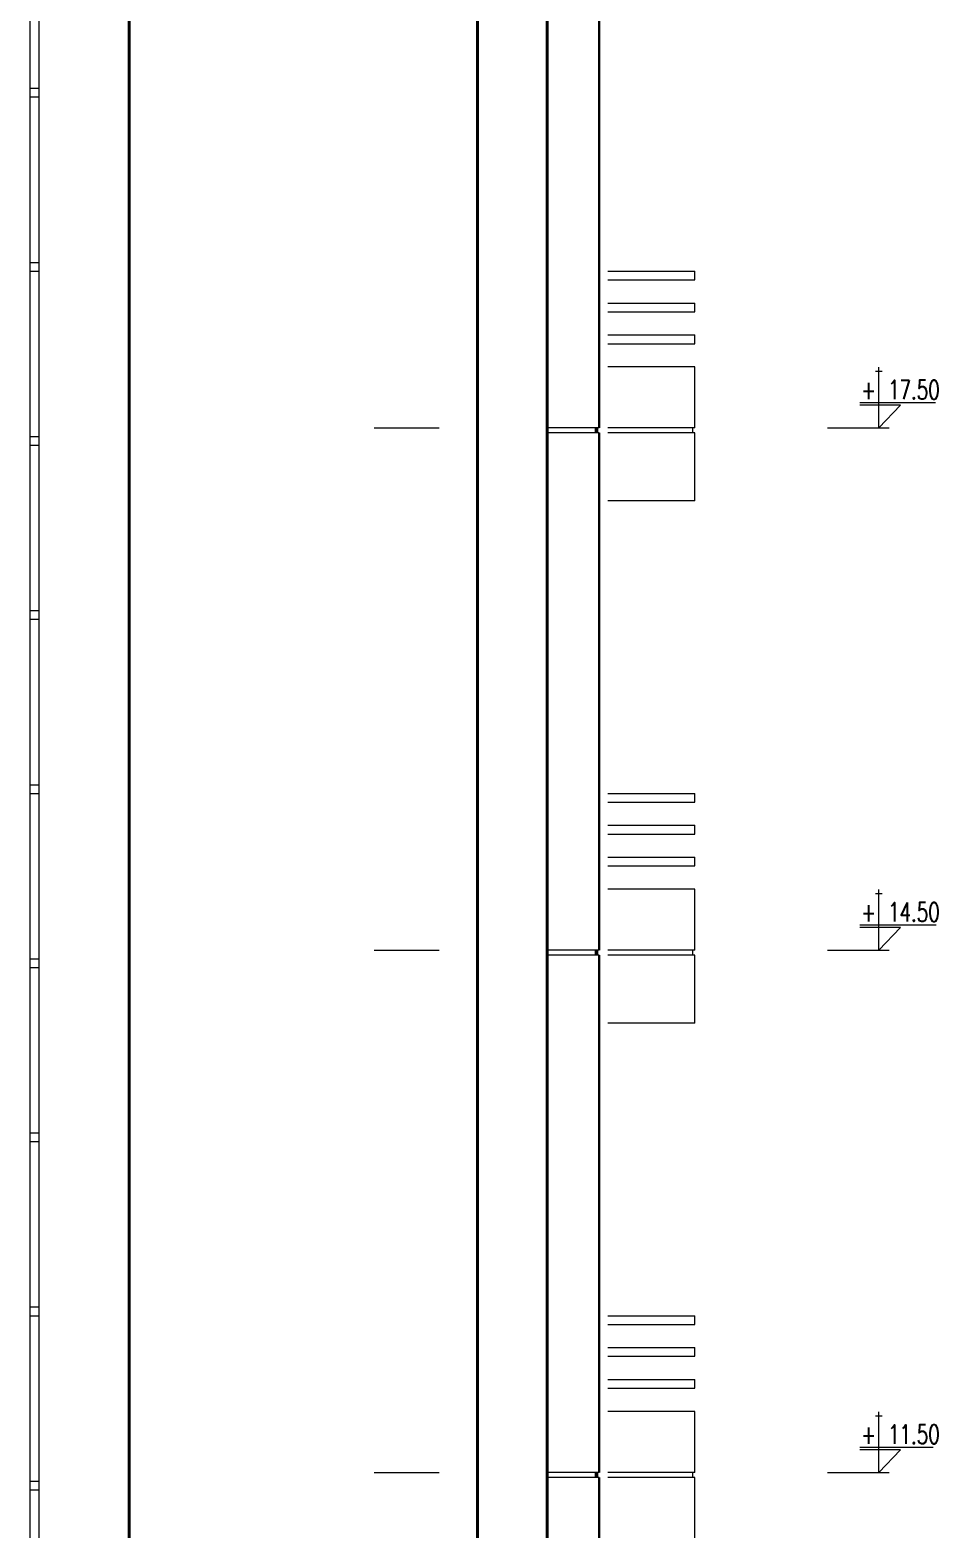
# Model space of a CAD drawing. Header units: millimetres. Extents: x 2016.56 to 2021.8, y 13721.83 to 13722.48.
# Drawn here: x 2019.1792 to 2019.2835, y 13722.1584 to 13722.3306 of the extents above; entities that cross this region are included whole.
import ezdxf

# ---------------------------------------------------------------- set-up
doc = ezdxf.new("R2010")
doc.units = ezdxf.units.MM
doc.linetypes.add('ACAD_ISO07W100', pattern=[3, 0, -3])
doc.layers.get('0').update_dxf_attribs({"lineweight": 20})
for name, color, linetype, lineweight in [('0.3', 150, 'Continuous', 30), ('0.5', 200, 'Continuous', 50), ('DUVAR', 4, 'Continuous', 40), ('PENCERE', 3, 'Continuous', 13), ('TEXT', 7, 'Continuous', 20)]:
    doc.layers.add(name, color=color, linetype=linetype, lineweight=lineweight)
doc.styles.get("Standard").update_dxf_attribs({"font": 'txt.shx', "width": 0.7, "height": 11})

msp = doc.modelspace()

# ---------------------------------------------------------------- linework, layer by layer
for p, q in [((2019.17917, 13722.39728), (2019.17917, 13722.04554)), ((2019.18017, 13722.39728), (2019.18017, 13722.04554)), ((2019.17917, 13722.32394), (2019.18017, 13722.32394)), ((2019.17917, 13722.32294), (2019.18017, 13722.32294)), ((2019.17917, 13722.30394), (2019.18017, 13722.30394)), ((2019.17917, 13722.30294), (2019.18017, 13722.30294)), ((2019.17917, 13722.28394), (2019.18017, 13722.28394)), ((2019.17917, 13722.28294), (2019.18017, 13722.28294)), ((2019.17917, 13722.26394), (2019.18017, 13722.26394)), ((2019.17917, 13722.26294), (2019.18017, 13722.26294)), ((2019.17917, 13722.24394), (2019.18017, 13722.24394)), ((2019.17917, 13722.24294), (2019.18017, 13722.24294)), ((2019.17917, 13722.22394), (2019.18017, 13722.22394)), ((2019.17917, 13722.22294), (2019.18017, 13722.22294)), ((2019.17917, 13722.20394), (2019.18017, 13722.20394)), ((2019.17917, 13722.20294), (2019.18017, 13722.20294)), ((2019.17917, 13722.18394), (2019.18017, 13722.18394)), ((2019.17917, 13722.18294), (2019.18017, 13722.18294)), ((2019.17917, 13722.16394), (2019.18017, 13722.16394)), ((2019.17917, 13722.16294), (2019.18017, 13722.16294))]:
    msp.add_line(p, q)
at = {"layer": '0.3'}
for p, q in [((2019.24457, 13722.28494), (2019.24457, 13722.34434)), ((2019.24457, 13722.22494), (2019.24457, 13722.28434)), ((2019.24457, 13722.16494), (2019.24457, 13722.22434)), ((2019.24457, 13722.10494), (2019.24457, 13722.16434))]:
    msp.add_line(p, q, dxfattribs=at)
at = {"layer": '0.5'}
for p, q in [((2019.24427, 13722.28494), (2019.24427, 13722.28434)), ((2019.24427, 13722.22494), (2019.24427, 13722.22434)), ((2019.24427, 13722.16494), (2019.24427, 13722.16434))]:
    msp.add_line(p, q, dxfattribs=at)
at = {"layer": 'DUVAR'}
for p, q in [((2019.19057, 13722.39694), (2019.19057, 13722.04554)), ((2019.23057, 13722.05463), (2019.23057, 13722.39694)), ((2019.23857, 13722.05934), (2019.23857, 13722.39694))]:
    msp.add_line(p, q, dxfattribs=at)
at = {"layer": 'PENCERE'}
for p, q in [((2019.24557, 13722.30294), (2019.25557, 13722.30294)), ((2019.24557, 13722.30194), (2019.25557, 13722.30194)), ((2019.25557, 13722.30194), (2019.25557, 13722.30294)), ((2019.25557, 13722.30194), (2019.25557, 13722.30294)), ((2019.24557, 13722.29927), (2019.25557, 13722.29927)), ((2019.24557, 13722.29827), (2019.25557, 13722.29827)), ((2019.25557, 13722.29827), (2019.25557, 13722.29927)), ((2019.25557, 13722.29827), (2019.25557, 13722.29927)), ((2019.24557, 13722.2956), (2019.25557, 13722.2956)), ((2019.24557, 13722.2946), (2019.25557, 13722.2946)), ((2019.25557, 13722.2946), (2019.25557, 13722.2956)), ((2019.25557, 13722.2946), (2019.25557, 13722.2956)), ((2019.24457, 13722.28494), (2019.23877, 13722.28494)), ((2019.24457, 13722.28434), (2019.23879, 13722.28434)), ((2019.25557, 13722.28494), (2019.24557, 13722.28494)), ((2019.25557, 13722.28434), (2019.24557, 13722.28434)), ((2019.24557, 13722.24294), (2019.25557, 13722.24294)), ((2019.25557, 13722.24194), (2019.25557, 13722.24294)), ((2019.25557, 13722.24194), (2019.25557, 13722.24294)), ((2019.24557, 13722.24194), (2019.25557, 13722.24194)), ((2019.24557, 13722.23927), (2019.25557, 13722.23927)), ((2019.24557, 13722.23827), (2019.25557, 13722.23827)), ((2019.25557, 13722.23827), (2019.25557, 13722.23927)), ((2019.25557, 13722.23827), (2019.25557, 13722.23927)), ((2019.24557, 13722.2356), (2019.25557, 13722.2356)), ((2019.24557, 13722.2346), (2019.25557, 13722.2346)), ((2019.25557, 13722.2346), (2019.25557, 13722.2356)), ((2019.25557, 13722.2346), (2019.25557, 13722.2356)), ((2019.24457, 13722.22494), (2019.23877, 13722.22494)), ((2019.24457, 13722.22434), (2019.23879, 13722.22434)), ((2019.25557, 13722.22494), (2019.24557, 13722.22494)), ((2019.25557, 13722.22434), (2019.24557, 13722.22434)), ((2019.24557, 13722.18294), (2019.25557, 13722.18294)), ((2019.25557, 13722.18194), (2019.25557, 13722.18294)), ((2019.25557, 13722.18194), (2019.25557, 13722.18294)), ((2019.24557, 13722.18194), (2019.25557, 13722.18194)), ((2019.24557, 13722.17927), (2019.25557, 13722.17927)), ((2019.25557, 13722.17827), (2019.25557, 13722.17927)), ((2019.25557, 13722.17827), (2019.25557, 13722.17927)), ((2019.24557, 13722.17827), (2019.25557, 13722.17827)), ((2019.24557, 13722.1756), (2019.25557, 13722.1756)), ((2019.24557, 13722.1746), (2019.25557, 13722.1746)), ((2019.25557, 13722.1746), (2019.25557, 13722.1756)), ((2019.25557, 13722.1746), (2019.25557, 13722.1756)), ((2019.24457, 13722.16494), (2019.23877, 13722.16494)), ((2019.24457, 13722.16434), (2019.23879, 13722.16434)), ((2019.25557, 13722.16494), (2019.24557, 13722.16494)), ((2019.25557, 13722.16434), (2019.24557, 13722.16434))]:
    msp.add_line(p, q, dxfattribs=at)
at = {"layer": 'PENCERE', "linetype": 'ACAD_ISO07W100'}
for p, q in [((2019.21873, 13722.28494), (2019.22619, 13722.28494)), ((2019.21873, 13722.22494), (2019.22619, 13722.22494)), ((2019.21873, 13722.16494), (2019.22619, 13722.16494))]:
    msp.add_line(p, q, dxfattribs=at)
at = {"layer": 'TEXT'}
for p, q in [((2019.25557, 13722.29194), (2019.24557, 13722.29194)), ((2019.25557, 13722.28494), (2019.25557, 13722.29194)), ((2019.27631, 13722.29145), (2019.27706, 13722.29145)), ((2019.27669, 13722.28494), (2019.27669, 13722.2919)), ((2019.2832, 13722.28781), (2019.27449, 13722.28781)), ((2019.27918, 13722.28754), (2019.27449, 13722.28754)), ((2019.27669, 13722.28494), (2019.27918, 13722.28754)), ((2019.25527, 13722.28494), (2019.25527, 13722.28434)), ((2019.25557, 13722.27654), (2019.25557, 13722.28434)), ((2019.27078, 13722.28494), (2019.27789, 13722.28494)), ((2019.25557, 13722.27654), (2019.24557, 13722.27654)), ((2019.25557, 13722.23194), (2019.24557, 13722.23194)), ((2019.25557, 13722.22494), (2019.25557, 13722.23194)), ((2019.27631, 13722.23145), (2019.27706, 13722.23145)), ((2019.27669, 13722.22494), (2019.27669, 13722.2319)), ((2019.28327, 13722.22781), (2019.27449, 13722.22781)), ((2019.27918, 13722.22754), (2019.27449, 13722.22754)), ((2019.27669, 13722.22494), (2019.27918, 13722.22754)), ((2019.25527, 13722.22494), (2019.25527, 13722.22434)), ((2019.25557, 13722.21654), (2019.25557, 13722.22434)), ((2019.27078, 13722.22494), (2019.27789, 13722.22494)), ((2019.25557, 13722.21654), (2019.24557, 13722.21654)), ((2019.25557, 13722.17194), (2019.24557, 13722.17194)), ((2019.25557, 13722.16494), (2019.25557, 13722.17194)), ((2019.27631, 13722.17145), (2019.27706, 13722.17145)), ((2019.27669, 13722.16494), (2019.27669, 13722.1719)), ((2019.28294, 13722.16781), (2019.27449, 13722.16781)), ((2019.27918, 13722.16754), (2019.27449, 13722.16754)), ((2019.27669, 13722.16494), (2019.27918, 13722.16754)), ((2019.25527, 13722.16494), (2019.25527, 13722.16434)), ((2019.25557, 13722.15654), (2019.25557, 13722.16434)), ((2019.27078, 13722.16494), (2019.27789, 13722.16494))]:
    msp.add_line(p, q, dxfattribs=at)

# ---------------------------------------------------------------- texts
at = {"layer": 'TEXT', "width": 0.7}
for s, p in [('+ 17.50', (2019.27466, 13722.28821)), ('+ 14.50', (2019.27466, 13722.22821)), ('+ 11.50', (2019.27466, 13722.16821))]:
    msp.add_text(s, height=0.0022, dxfattribs=at).set_placement(p)

doc.saveas('drawing.dxf')
